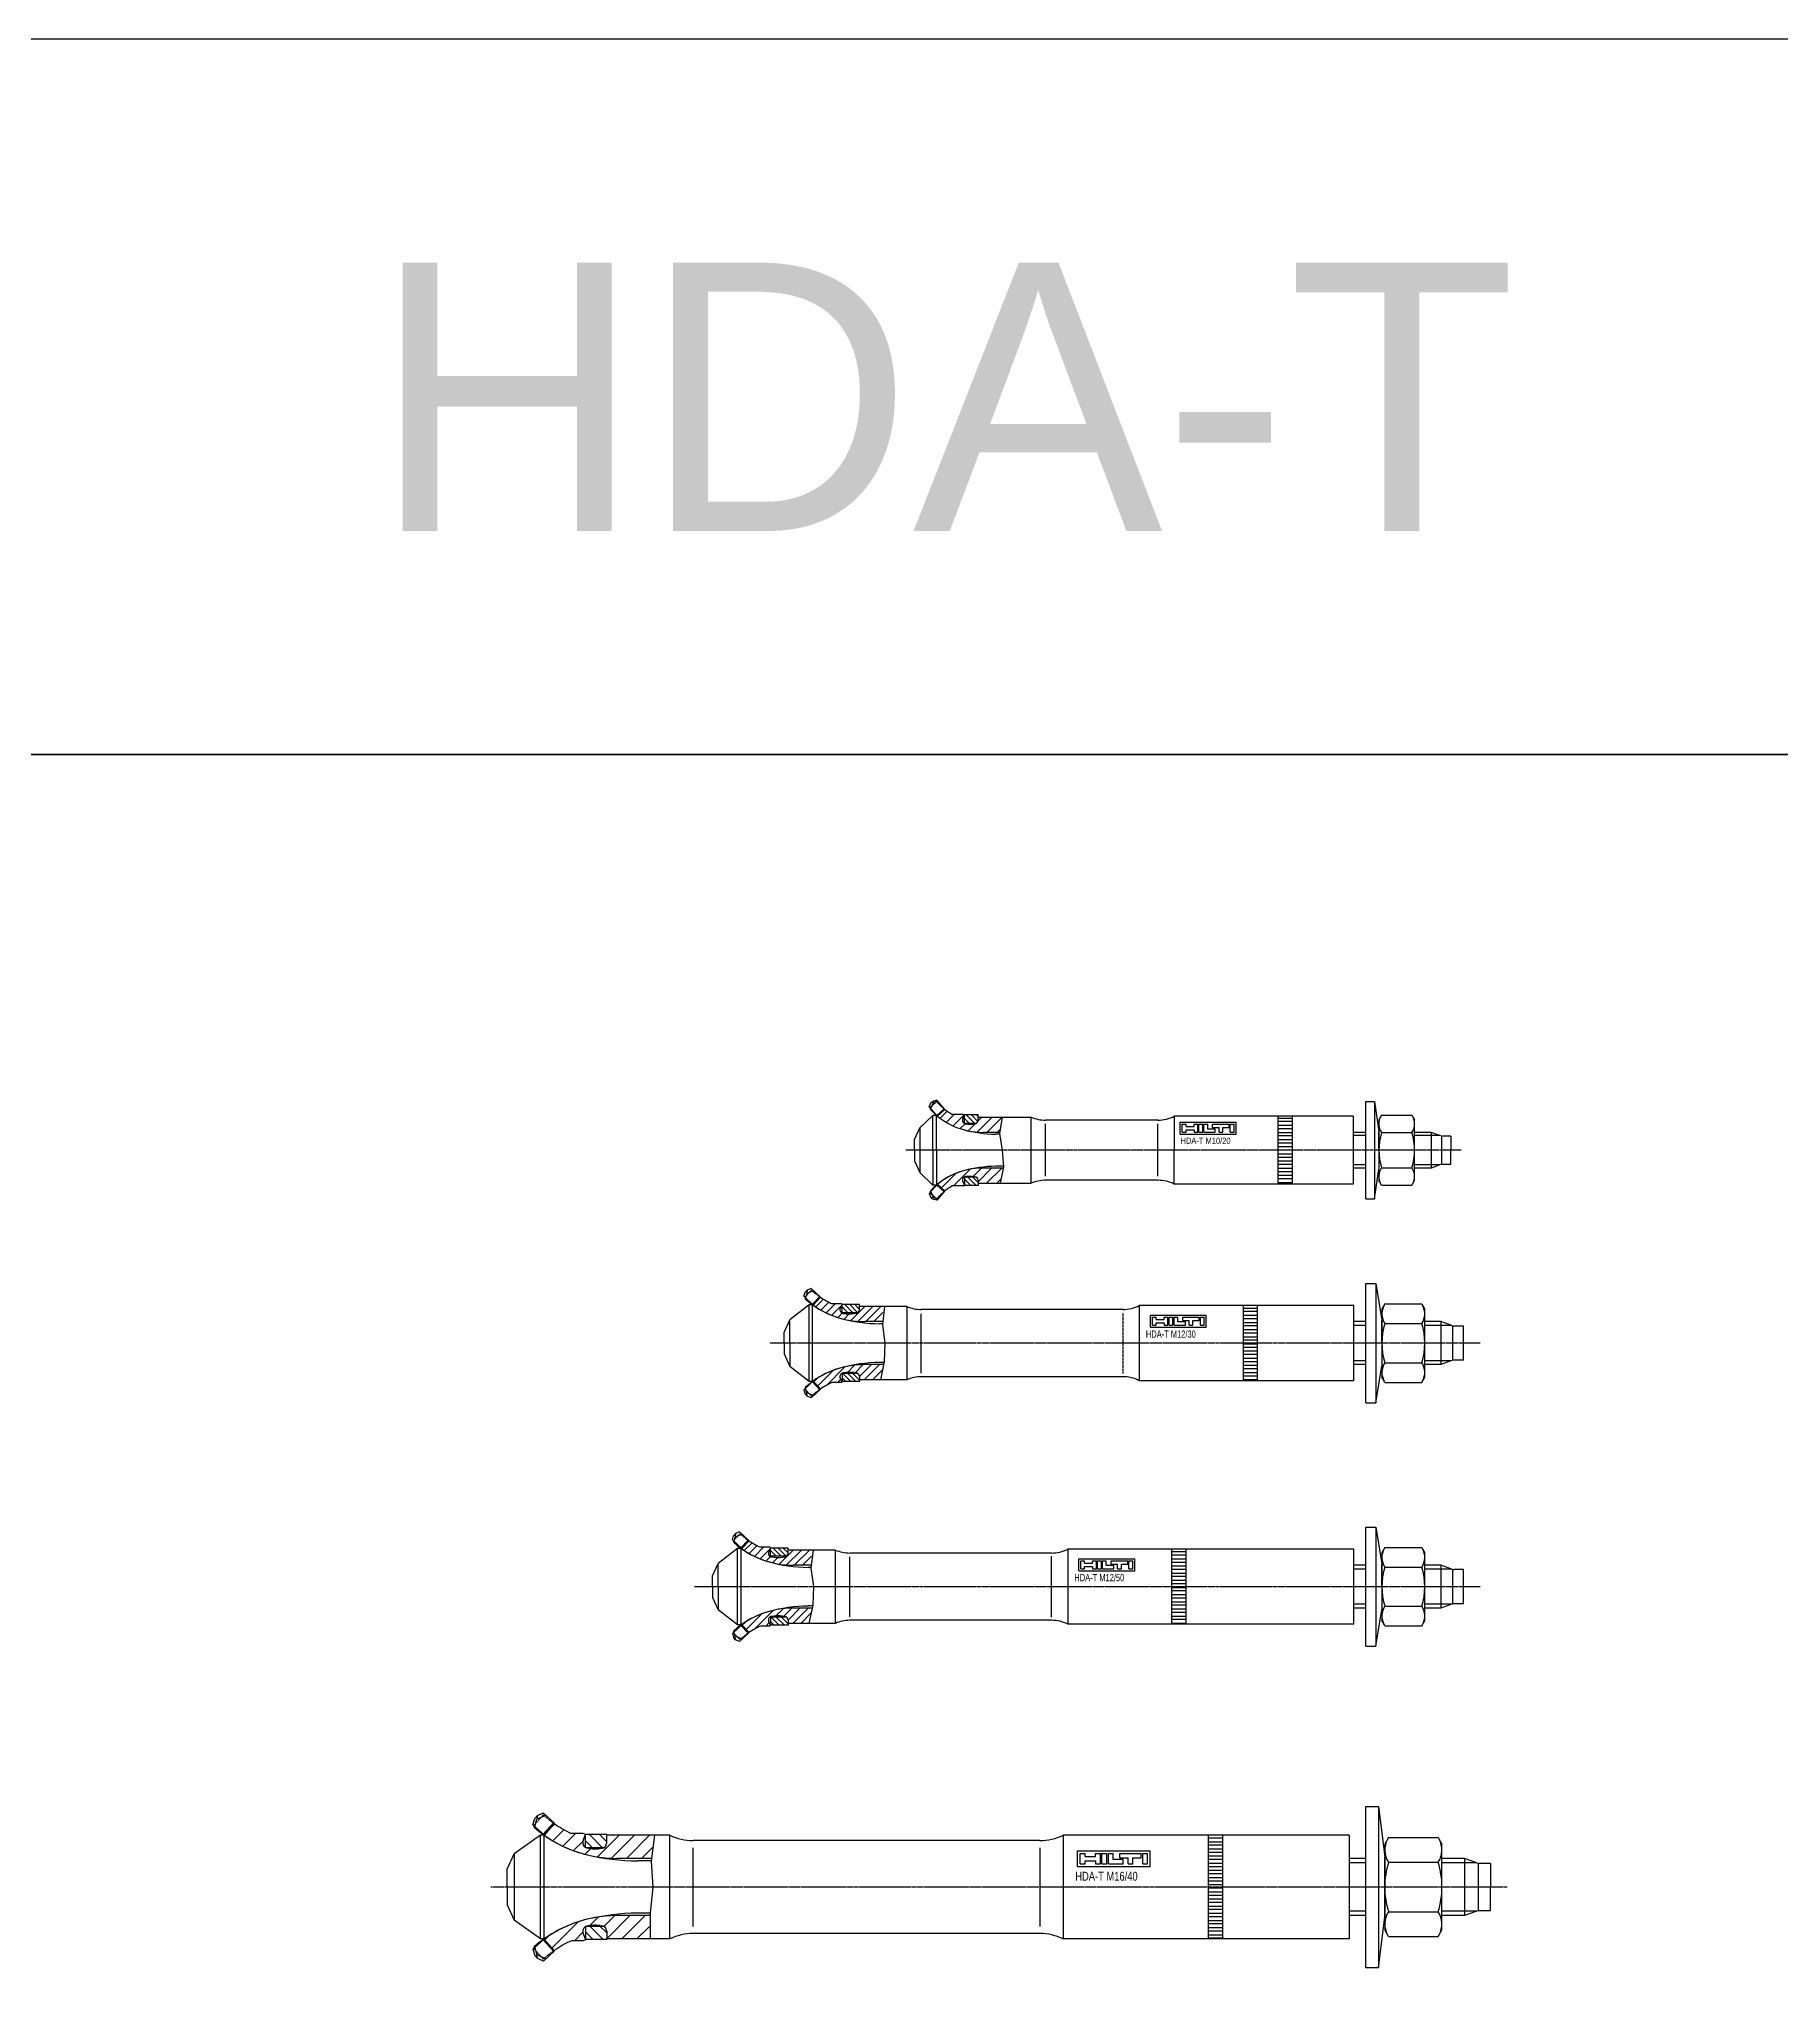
# Model space of a CAD drawing. Header units: millimetres. Extents: x 296 to 4896, y 152 to 3333.
# Drawn here: x 943 to 1430, y 2788 to 3333 of the extents above; entities that cross this region are included whole.
import ezdxf

# ---------------------------------------------------------------- set-up
doc = ezdxf.new("R2010")
doc.units = ezdxf.units.MM
doc.linetypes.add('CENTERLI', pattern=[1, 0.75, -0.0625, 0.125, -0.0625])
doc.linetypes.add('DASHED', pattern=[0.25, 0.15625, -0.09375])
for name, color, linetype in [('1', 1, 'DASHED'), ('10', 1, 'Continuous'), ('11', 3, 'Continuous'), ('111', 3, 'Continuous'), ('2', 3, 'Continuous'), ('22', 3, 'Continuous'), ('3', 4, 'Continuous'), ('33', 3, 'Continuous'), ('4', 2, 'Continuous')]:
    doc.layers.add(name, color=color, linetype=linetype)
doc.styles.get("Standard").update_dxf_attribs({"font": 'arial.ttf'})

# ---------------------------------------------------------------- blocks, each defined once
blk = doc.blocks.new('HDA-T M10-20')
at = {"layer": '1'}
for p, q in [((-145.51, 12.08), (-143.83, 13.56)), ((-145.51, -12.08), (-143.83, -13.56))]:
    blk.add_line(p, q, dxfattribs=at)
at = {"layer": '1', "linetype": 'Continuous'}
for p, q in [((-113.32, -7.29), (-113.32, 7.42)), ((-81.91, -7.29), (-81.91, 7.42))]:
    blk.add_line(p, q, dxfattribs=at)
at = {"layer": '1', "linetype": 'CENTERLI'}
blk.add_line((2.9, 0), (-152.4, 0), dxfattribs=at)
at = {"layer": '1', "linetype": 'Continuous'}
blk.add_lwpolyline([(-125.5, 9.25), (-126.19, 4.63), (-125.5, -0.03), (-125.08, -4.68), (-126.06, -9.25)], dxfattribs=at)
at = {"layer": '1'}
for centre, radius, start, end in [((-145.17, 11.7), 0.5, 131.5254, 161.177), ((-130.91, 25), 17.25, 221.5254, 232.2203), ((-145.17, -11.7), 0.5, 198.823, 228.4746), ((-145.17, -11.7), 0.5, 198.823, 228.4746), ((-130.91, -25), 17.25, 127.7797, 138.4746)]:
    blk.add_arc(centre, radius, start, end, dxfattribs=at)
at = {"layer": '10'}
for p, q in [((-75.68, 7.81), (-60.07, 7.81)), ((-75.68, 4.45), (-75.68, 7.81)), ((-75.12, 7.25), (-74.07, 7.25)), ((-75.12, 5.01), (-75.12, 7.25)), ((-74.07, 6.59), (-74.07, 7.25)), ((-74.07, 6.59), (-71.83, 6.59)), ((-74.07, 5.67), (-71.83, 5.67)), ((-74.07, 5.01), (-74.07, 5.67)), ((-71.83, 6.59), (-71.83, 7.25)), ((-71.83, 7.25), (-70.77, 7.25)), ((-71.83, 5.67), (-71.83, 5.01)), ((-70.77, 5.01), (-70.77, 7.25)), ((-70.44, 5.01), (-70.44, 7.25)), ((-70.44, 7.25), (-69.39, 7.25)), ((-69.39, 5.01), (-69.39, 7.25)), ((-69.06, 5.01), (-69.06, 7.25)), ((-69.06, 7.25), (-68.01, 7.25)), ((-68.01, 5.93), (-68.01, 7.25)), ((-65.9, 5.93), (-68.01, 5.93)), ((-66.62, 6.33), (-66.62, 7.25)), ((-66.62, 7.25), (-62.01, 7.25)), ((-66.62, 6.33), (-64.84, 6.33)), ((-65.9, 5.01), (-65.9, 5.93)), ((-64.84, 5.01), (-64.84, 6.33)), ((-63.79, 6.33), (-62.01, 6.33)), ((-63.79, 5.01), (-63.79, 6.33)), ((-62.01, 6.33), (-62.01, 7.25)), ((-61.68, 5.01), (-61.68, 7.25)), ((-61.68, 7.25), (-60.63, 7.25)), ((-60.63, 5.01), (-60.63, 7.25)), ((-60.07, 4.45), (-60.07, 7.81)), ((-75.68, 4.45), (-60.07, 4.45)), ((-75.12, 5.01), (-74.07, 5.01)), ((-71.83, 5.01), (-70.77, 5.01)), ((-70.44, 5.01), (-69.39, 5.01)), ((-69.06, 5.01), (-65.9, 5.01)), ((-64.84, 5.01), (-63.79, 5.01)), ((-61.68, 5.01), (-60.63, 5.01))]:
    blk.add_line(p, q, dxfattribs=at)
at = {"layer": '11'}
for p, q in [((-150, 3), (-148.48, 6.25)), ((-148.48, 6.25), (-144.85, 9.75)), ((-148.48, 6.25), (-148.48, -6.25)), ((-143.85, 9.75), (-144.85, 9.75)), ((-144.85, 0), (-144.85, 9.75)), ((-143.85, 0), (-143.85, 9.75)), ((-150, 0), (-150, 3)), ((-150, 0), (-150, -3)), ((-144.85, 0), (-144.85, -9.75)), ((-143.85, 0), (-143.85, -9.75)), ((-126.19, 4.5), (-127.29, 4.5)), ((-23.8, 5), (-27.35, 5)), ((-5.48, 5), (-10.15, 5)), ((-2.77, 4.01), (-5.48, 5)), ((-5.48, 5), (-5.48, -5)), ((-2.6, 3.97), (-2.6, -3.97)), ((0, 3.95), (-2.42, 3.95)), ((0, 3.95), (0, 0)), ((0, -3.95), (0, 0)), ((-150, -3), (-148.48, -6.25)), ((-125.07, -4.5), (-127.29, -4.5)), ((-23.8, -5), (-27.35, -5)), ((-5.48, -5), (-10.15, -5)), ((-2.77, -4.01), (-5.48, -5)), ((0, -3.95), (-2.42, -3.95)), ((-148.48, -6.25), (-144.85, -9.75)), ((-143.85, -9.75), (-144.85, -9.75))]:
    blk.add_line(p, q, dxfattribs=at)
at = {"layer": '11', "color": 1}
for p, q in [((-23.8, 4.08), (-27.35, 4.08)), ((-2.96, 4.08), (-10.15, 4.08)), ((-23.8, -4.08), (-27.35, -4.08)), ((-2.96, -4.08), (-10.15, -4.08))]:
    blk.add_line(p, q, dxfattribs=at)
at = {"layer": '11'}
for centre, radius, start, end in [((-127.06, 39.5), 35, 254.6364, 269.6228), ((-2.42, 4.95), 1, 250, 270), ((-127.06, -39.5), 35, 90.3772, 105.3636), ((-2.42, -4.95), 1, 90, 110), ((-130.91, -25), 20, 105.7408, 130.315)]:
    blk.add_arc(centre, radius, start, end, dxfattribs=at)
at = {"layer": '2'}
for p, q in [((-145.88, 12.13), (-145.4, 13.24)), ((-143.57, 9.52), (-145.88, 12.13)), ((-145.44, 11.63), (-144.71, 13.32)), ((-145.4, 13.24), (-144.94, 13.64)), ((-144.71, 13.32), (-145.4, 13.24)), ((-143.79, 13.99), (-144.94, 13.64)), ((-143.51, 13.67), (-144.71, 13.32)), ((-141.47, 11.37), (-143.79, 13.99)), ((-143.77, 9.74), (-141.67, 11.6)), ((-143.57, 9.52), (-141.48, 11.37)), ((-136.31, 10), (-139.43, 10)), ((-136.5, 8.77), (-136.01, 9.86)), ((-136.31, 10), (-136.01, 9.86)), ((-135.98, 7.44), (-135.98, 9.85)), ((-132.23, 9.85), (-135.98, 9.85)), ((-132.78, 7.5), (-135.98, 7.5)), ((-133.13, 7.4), (-133.09, 7.4)), ((-132.23, 8.39), (-132.23, 9.85)), ((-132.23, 9.25), (-117.35, 9.25)), ((-117.35, -9.25), (-117.35, 9.25)), ((-81.91, 8.4), (-113.32, 8.4)), ((-27.35, 9.5), (-77.35, 9.5)), ((-77.35, 9.5), (-77.35, 0)), ((-27.35, 9.5), (-27.35, 0)), ((-19.39, 9.81), (-20.15, 8.5)), ((-20.15, 8.5), (-20.15, -8.5)), ((-19.39, 9.81), (-10.91, 9.81)), ((-10.91, 9.81), (-10.15, 8.5)), ((-10.15, -8.5), (-10.15, 8.5)), ((-126.2, 5), (-130.91, 5)), ((-77.35, -9.5), (-77.35, 0)), ((-27.35, 0), (-27.35, -9.5)), ((-19.39, 4.91), (-10.91, 4.91)), ((-125.11, -5), (-130.91, -5)), ((-19.39, -4.91), (-10.91, -4.91)), ((-143.57, -9.52), (-145.88, -12.13)), ((-143.77, -9.74), (-141.67, -11.6)), ((-143.57, -9.52), (-141.47, -11.37)), ((-136.31, -10), (-139.43, -10)), ((-136.5, -8.77), (-136.01, -9.86)), ((-136.31, -10), (-136.01, -9.86)), ((-135.98, -7.44), (-135.98, -9.85)), ((-132.78, -7.5), (-135.98, -7.5)), ((-132.23, -9.85), (-135.98, -9.85)), ((-133.13, -7.4), (-133.09, -7.4)), ((-132.23, -8.39), (-132.23, -9.85)), ((-132.23, -8.39), (-132.23, -9.25)), ((-132.23, -9.25), (-117.35, -9.25)), ((-81.91, -8.4), (-113.32, -8.4)), ((-27.35, -9.5), (-77.35, -9.5)), ((-19.39, -9.81), (-20.15, -8.5)), ((-19.39, -9.81), (-10.91, -9.81)), ((-10.91, -9.81), (-10.15, -8.5)), ((-145.88, -12.13), (-145.4, -13.24)), ((-145.44, -11.63), (-144.71, -13.32)), ((-144.71, -13.32), (-145.4, -13.24)), ((-145.4, -13.24), (-144.94, -13.64)), ((-143.79, -13.99), (-144.94, -13.64)), ((-143.51, -13.67), (-144.71, -13.32)), ((-141.47, -11.37), (-143.79, -13.99))]:
    blk.add_line(p, q, dxfattribs=at)
for centre, radius, start, end in [((-145.17, 11.7), 0.5, 161.177, 222.9947), ((-130.91, 25), 20, 222.9947, 270), ((-130.91, 25), 17.25, 232.2203, 240.4082), ((-138.53, 7.05), 0.5, 245.1229, 246.9947), ((-135.58, 8.36), 1, 156, 263.236), ((-134.52, 17.3), 10, 263.236, 278), ((-133.23, 8.39), 1, 278, 360), ((-113.32, 18.4), 10, 246.2057, 270), ((-81.91, 18.4), 10, 270, 297.1268), ((-15.85, 7.35), 4.3, 150, 214.5651), ((-14.45, 7.35), 4.3, 325.4349, 30), ((-3.91, 0), 16.24, 162.412, 197.588), ((-26.39, 0), 16.24, 342.412, 17.588), ((-130.91, -25), 20, 90, 137.0053), ((-15.85, -7.35), 4.3, 145.4349, 210), ((-14.45, -7.35), 4.3, 330, 34.5651), ((-130.91, -25), 17.25, 119.5918, 127.7797), ((-135.58, -8.36), 1, 106, 204), ((-134.52, -17.3), 10, 82, 96.764), ((-133.23, -8.39), 1, 0, 82), ((-113.32, -18.4), 10, 90, 113.7943), ((-81.91, -18.4), 10, 62.8732, 90), ((-145.17, -11.7), 0.5, 137.0053, 198.823)]:
    blk.add_arc(centre, radius, start, end, dxfattribs=at)
at = {"layer": '3', "color": 3}
for p, q in [((-23.8, -13.63), (-23.8, 13.62)), ((-23.8, 13.62), (-21.38, 13.62)), ((-21.38, 13.62), (-21.38, -13.63)), ((-21.38, 13.62), (-20.15, 5.27)), ((-20.15, 0), (-20.15, 5.27)), ((-21.38, -13.63), (-20.15, -5.28)), ((-20.15, 0), (-20.15, -5.28)), ((-23.8, -13.63), (-21.38, -13.63)), ((-23.8, -13.63), (-21.38, -13.63))]:
    blk.add_line(p, q, dxfattribs=at)
at = {"layer": '3'}
for p, q in [((-48.35, 9.5), (-48.35, -9.5)), ((-48.35, 9), (-44.35, 9)), ((-44.35, 8), (-48.35, 8)), ((-48.35, 7), (-44.35, 7)), ((-44.35, 6), (-48.35, 6)), ((-44.35, 9.5), (-44.35, -9.5)), ((-48.35, 5), (-44.35, 5)), ((-44.35, 4), (-48.35, 4)), ((-48.35, 3), (-44.35, 3)), ((-44.35, 2), (-48.35, 2)), ((-48.35, 1), (-44.35, 1)), ((-44.35, 0), (-48.35, 0)), ((-48.35, -1), (-44.35, -1)), ((-44.35, -2), (-48.35, -2)), ((-48.35, -3), (-44.35, -3)), ((-44.35, -4), (-48.35, -4)), ((-48.35, -5), (-44.35, -5)), ((-44.35, -6), (-48.35, -6)), ((-48.35, -7), (-44.35, -7)), ((-44.35, -8), (-48.35, -8)), ((-48.35, -9), (-44.35, -9))]:
    blk.add_line(p, q, dxfattribs=at)
at = {"layer": '4'}
for p, q in [((-142.78, 8.93), (-140.82, 10.89)), ((-138.89, 10), (-141.08, 7.81)), ((-139.22, 6.83), (-136.14, 9.92)), ((-135.82, 7.41), (-137.2, 6.03)), ((-134.58, 7.5), (-135.98, 8.9)), ((-135.51, 9.85), (-133.16, 7.5)), ((-134.98, 5.43), (-132.95, 7.45)), ((-132.3, 8.05), (-134.1, 9.85)), ((-132.69, 9.85), (-132.23, 9.4)), ((-128.32, 9.25), (-132.5, 5.08)), ((-132.28, 8.12), (-131.15, 9.25)), ((-129.74, 5), (-125.5, 9.25)), ((-126.18, 5.74), (-126.92, 5)), ((-134.41, -5.32), (-139.09, -10)), ((-133.62, -7.36), (-131.28, -5.02)), ((-128.43, -5), (-132.23, -8.8)), ((-129.85, -9.25), (-125.6, -5)), ((-142.44, -10.52), (-138.37, -6.45)), ((-136.22, -9.96), (-136.04, -9.78)), ((-135.98, -8.07), (-134.2, -9.85)), ((-135.61, -9.85), (-135.98, -9.48)), ((-132.78, -9.85), (-135.13, -7.5)), ((-133.72, -7.5), (-132.23, -8.99)), ((-125.68, -7.91), (-127.02, -9.25))]:
    blk.add_line(p, q, dxfattribs=at)
at = {"layer": '3', "width": 0.75}
blk.add_text('HDA-T M10/20', height=1.75, dxfattribs=at).set_placement((-75.61, 1.78))
blk = doc.blocks.new('HDA-T M12-30')
at = {"layer": '1'}
for p, q in [((-151.61, -8.39), (-151.61, 8.32)), ((-95.2, -8.49), (-95.2, 8.49))]:
    blk.add_line(p, q, dxfattribs=at)
at = {"layer": '111'}
for p, q in [((-184.45, 13.09), (-184.08, 14.24)), ((-181.83, 10.64), (-184.45, 13.09)), ((-183.53, 14.84), (-184.08, 14.24)), ((-183.63, 13.86), (-184.01, 12.68)), ((-183.53, 14.84), (-183.63, 13.86)), ((-181.71, 14.64), (-183.63, 13.86)), ((-182.41, 15.29), (-183.53, 14.84)), ((-179.78, 12.84), (-182.41, 15.29)), ((-180, 13.04), (-182.05, 10.85)), ((-181.86, 10.6), (-179.79, 12.81)), ((-179.78, 12.84), (-181.83, 10.64)), ((-174.04, 11), (-176.58, 11)), ((-173.77, 10.89), (-174.04, 11)), ((-173.77, 10.89), (-174.28, 9.69)), ((-170.37, 8.25), (-169.74, 8.34)), ((-155.65, 10.25), (-168.88, 10.25)), ((-168.88, 9.33), (-168.88, 10.25)), ((-162.53, 6), (-167.41, 6)), ((-181.54, -10.37), (-184.45, -13.09)), ((-180, -13.04), (-182.05, -10.85)), ((-181.86, -10.6), (-179.79, -12.81)), ((-179.78, -12.84), (-181.83, -10.64)), ((-173.77, -10.89), (-174.28, -9.69)), ((-173.77, -10.89), (-174.04, -11)), ((-170.37, -8.25), (-169.74, -8.34)), ((-168.88, -9.33), (-168.88, -10.25)), ((-155.65, -10.25), (-168.88, -10.25)), ((-162.05, -6), (-167.41, -6)), ((-184.45, -13.09), (-184.08, -14.24)), ((-183.53, -14.84), (-184.08, -14.24)), ((-183.63, -13.86), (-184.01, -12.68)), ((-181.71, -14.64), (-183.63, -13.86)), ((-183.53, -14.84), (-183.63, -13.86)), ((-182.41, -15.29), (-183.53, -14.84)), ((-179.78, -12.84), (-182.41, -15.29)), ((-174.04, -11), (-176.58, -11))]:
    blk.add_line(p, q, dxfattribs=at)
at = {"layer": '111', "color": 1, "linetype": 'DASHED'}
for p, q in [((-184.01, 12.99), (-182.31, 14.81)), ((-184.01, -12.99), (-182.31, -14.81))]:
    blk.add_line(p, q, dxfattribs=at)
at = {"layer": '111', "color": 1, "linetype": 'CENTERLI'}
blk.add_line((4.7, 0), (-193.83, 0), dxfattribs=at)
at = {"layer": '111', "color": 1}
blk.add_lwpolyline([(-161.87, 10.25), (-162.5, 5.14), (-161.77, 0.01), (-161.95, -5.18), (-163.05, -10.25)], dxfattribs=at)
at = {"layer": '111'}
for centre, radius, start, end in [((-183.64, 12.65), 0.5, 164.1027, 228.5153), ((-167.41, 31), 25, 228.5153, 270), ((-167.41, 31), 22, 235.7517, 245.38), ((-173.36, 9.3), 1, 157, 259.7398), ((-171.76, 18.16), 10, 259.7398, 278), ((-169.88, 9.33), 1, 278, 0), ((-167.41, -31), 25, 90, 131.4847), ((-173.36, -9.3), 1, 100.2602, 203), ((-171.76, -18.16), 10, 82, 100.2602), ((-169.88, -9.33), 1, 0, 82), ((-183.64, -12.65), 0.5, 131.4847, 195.8973), ((-167.41, -31), 22, 114.62, 124.2483)]:
    blk.add_arc(centre, radius, start, end, dxfattribs=at)
at = {"layer": '111', "color": 1, "linetype": 'DASHED'}
for centre, radius, start, end in [((-183.64, 12.65), 0.5, 137, 164.1027), ((-167.41, 31), 22, 227.3851, 235.7517), ((-183.64, -12.65), 0.5, 195.8973, 223), ((-167.41, -31), 22, 124.2483, 132.6149)]:
    blk.add_arc(centre, radius, start, end, dxfattribs=at)
at = {"layer": '2'}
for p, q in [((-27.31, 16.66), (-24.47, 16.66)), ((-27.31, -16.66), (-27.31, 16.66)), ((-24.47, 16.66), (-24.47, -16.66)), ((-24.47, 16.66), (-22.81, 6.43)), ((-21.96, 10.97), (-22.81, 9.5)), ((-21.96, 10.97), (-11.65, 10.97)), ((-11.65, 10.97), (-10.81, 9.5)), ((-155.65, 10.25), (-155.65, -10.25)), ((-107.89, 9.4), (-151.61, 9.4)), ((-95.2, 9.4), (-107.89, 9.4)), ((-30.64, 10.5), (-90.64, 10.5)), ((-90.64, 10.5), (-90.64, -10.5)), ((-30.64, -10.5), (-30.64, 10.5)), ((-22.81, 9.5), (-22.81, -9.5)), ((-21.96, 5.48), (-11.65, 5.48)), ((-10.81, -9.5), (-10.81, 9.5)), ((-95.2, -9.4), (-151.61, -9.4)), ((-30.64, -10.5), (-90.64, -10.5)), ((-24.47, -16.66), (-22.81, -6.43)), ((-21.96, -10.97), (-22.81, -9.5)), ((-21.96, -5.48), (-11.65, -5.48)), ((-11.65, -10.97), (-10.81, -9.5)), ((-21.96, -10.97), (-11.65, -10.97)), ((-27.31, -16.66), (-24.47, -16.66))]:
    blk.add_line(p, q, dxfattribs=at)
for centre, radius, start, end in [((-151.61, 19.4), 10, 246.2057, 270), ((-95.2, 19.4), 10, 270, 297.1268), ((-18, 8.21), 4.81, 150, 214.5651), ((-4.65, 0), 18.15, 162.412, 197.588), ((-15.61, 8.21), 4.81, 325.4349, 30), ((-28.96, 0), 18.15, 342.412, 17.588), ((-151.61, -19.4), 10, 90, 113.7943), ((-95.2, -19.4), 10, 62.8732, 90), ((-18, -8.21), 4.81, 145.4349, 210), ((-15.61, -8.21), 4.81, 330, 34.5651)]:
    blk.add_arc(centre, radius, start, end, dxfattribs=at)
at = {"layer": '22'}
for p, q in [((-190, 3), (-188.37, 6.5)), ((-183, 10.7), (-188.37, 6.5)), ((-188.37, 0), (-188.37, 6.5)), ((-182, 10.7), (-183, 10.7)), ((-183, -10.7), (-183, 10.7)), ((-182, -10.7), (-182, 10.7)), ((-27.31, 6), (-30.64, 6)), ((-6.35, 6), (-10.81, 6)), ((-3.27, 4.88), (-6.35, 6)), ((-6.35, 6), (-6.35, -6)), ((-190, 0), (-190, 3)), ((-190, 0), (-190, -3)), ((-162.51, 5.4), (-163.21, 5.4)), ((-3, -4.81), (-3, 4.81)), ((0, 4.78), (-2.72, 4.78)), ((0, 0), (0, 4.78)), ((0, -4.78), (0, 0)), ((-190, -3), (-188.37, -6.5)), ((-188.37, 0), (-188.37, -6.5)), ((-161.97, -5.4), (-163.21, -5.4)), ((-3.27, -4.88), (-6.35, -6)), ((0, -4.78), (-2.72, -4.78)), ((-183, -10.7), (-188.37, -6.5)), ((-182, -10.7), (-183, -10.7)), ((-27.31, -6), (-30.64, -6)), ((-6.35, -6), (-10.81, -6))]:
    blk.add_line(p, q, dxfattribs=at)
at = {"layer": '22', "color": 1}
for p, q in [((-27.31, 4.92), (-30.64, 4.92)), ((-3.4, 4.92), (-10.81, 4.92)), ((-27.31, -4.93), (-30.64, -4.93)), ((-3.4, -4.93), (-10.81, -4.93))]:
    blk.add_line(p, q, dxfattribs=at)
at = {"layer": '22'}
for centre, radius, start, end in [((-167.41, 31), 25, 234.2918, 253.7398), ((-162.78, 48.4), 43, 254.3104, 269.4293), ((-2.72, 6.38), 1.6, 250, 270), ((-162.78, -48.4), 43, 90.5707, 105.6896), ((-2.72, -6.38), 1.6, 90, 110), ((-167.41, -31), 25, 106.2602, 125.7082)]:
    blk.add_arc(centre, radius, start, end, dxfattribs=at)
at = {"layer": '3', "color": 1}
for p, q in [((-87.54, 4.44), (-87.54, 7.8)), ((-87.54, 7.8), (-71.93, 7.8)), ((-86.98, 5), (-86.98, 7.24)), ((-86.98, 7.24), (-85.93, 7.24)), ((-85.93, 6.58), (-85.93, 7.24)), ((-85.93, 6.58), (-83.69, 6.58)), ((-85.93, 5), (-85.93, 5.66)), ((-85.93, 5.66), (-83.69, 5.66)), ((-83.69, 7.24), (-82.63, 7.24)), ((-83.69, 6.58), (-83.69, 7.24)), ((-83.69, 5.66), (-83.69, 5)), ((-82.63, 5), (-82.63, 7.24)), ((-82.3, 7.24), (-81.25, 7.24)), ((-82.3, 5), (-82.3, 7.24)), ((-81.25, 5), (-81.25, 7.24)), ((-80.92, 7.24), (-79.87, 7.24)), ((-80.92, 5), (-80.92, 7.24)), ((-79.87, 5.92), (-79.87, 7.24)), ((-77.76, 5.92), (-79.87, 5.92)), ((-78.48, 7.24), (-73.87, 7.24)), ((-78.48, 6.31), (-78.48, 7.24)), ((-78.48, 6.31), (-76.7, 6.31)), ((-77.76, 5), (-77.76, 5.92)), ((-76.7, 5), (-76.7, 6.31)), ((-75.65, 5), (-75.65, 6.31)), ((-75.65, 6.31), (-73.87, 6.31)), ((-73.87, 6.31), (-73.87, 7.24)), ((-73.54, 7.24), (-72.49, 7.24)), ((-73.54, 5), (-73.54, 7.24)), ((-72.49, 5), (-72.49, 7.24)), ((-71.93, 4.44), (-71.93, 7.8)), ((-87.54, 4.44), (-71.93, 4.44)), ((-86.98, 5), (-85.93, 5)), ((-83.69, 5), (-82.63, 5)), ((-82.3, 5), (-81.25, 5)), ((-80.92, 5), (-77.76, 5)), ((-76.7, 5), (-75.65, 5)), ((-73.54, 5), (-72.49, 5))]:
    blk.add_line(p, q, dxfattribs=at)
at = {"layer": '3', "color": 4}
for p, q in [((-61.64, 10.5), (-61.64, -10.5)), ((-61.64, 9.8), (-57.64, 9.8)), ((-57.64, 8.8), (-61.64, 8.8)), ((-61.64, 7.8), (-57.64, 7.8)), ((-57.64, 6.8), (-61.64, 6.8)), ((-61.64, 5.8), (-57.64, 5.8)), ((-57.64, 10.5), (-57.64, -10.5)), ((-57.64, 4.8), (-61.64, 4.8)), ((-61.64, 3.8), (-57.64, 3.8)), ((-57.64, 2.8), (-61.64, 2.8)), ((-61.64, 1.8), (-57.64, 1.8)), ((-57.64, 0.8), (-61.64, 0.8)), ((-61.64, -0.2), (-57.64, -0.2)), ((-57.64, -1.2), (-61.64, -1.2)), ((-61.64, -2.2), (-57.64, -2.2)), ((-57.64, -3.2), (-61.64, -3.2)), ((-61.64, -4.2), (-57.64, -4.2)), ((-57.64, -5.2), (-61.64, -5.2)), ((-61.64, -6.2), (-57.64, -6.2)), ((-57.64, -7.2), (-61.64, -7.2)), ((-61.64, -8.2), (-57.64, -8.2)), ((-57.64, -9.2), (-61.64, -9.2)), ((-61.64, -10.2), (-57.64, -10.2))]:
    blk.add_line(p, q, dxfattribs=at)
at = {"layer": '3'}
for q in [(-22.81, 6.43), (-22.81, -6.43)]:
    blk.add_line((-22.81, 0), q, dxfattribs=at)
at = {"layer": '4'}
for p, q in [((-178.95, 12.29), (-181.12, 10.12)), ((-179.72, 9.25), (-177.5, 11.47)), ((-175.71, 11), (-178.24, 8.47)), ((-176.65, 7.79), (-173.93, 10.51)), ((-173.77, 8.41), (-174.98, 7.2)), ((-168.88, 10.75), (-173.77, 10.75)), ((-173.77, 8.5), (-173.77, 10.75)), ((-173.77, 10.1), (-172.18, 8.5)), ((-173.59, 8.5), (-173.77, 8.68)), ((-169.32, 8.5), (-173.77, 8.5)), ((-173.22, 6.71), (-171.75, 8.17)), ((-170.77, 8.5), (-173.02, 10.75)), ((-171.6, 10.75), (-169.35, 8.5)), ((-167.41, 10.25), (-171.33, 6.33)), ((-168.88, 9.44), (-170.19, 10.75)), ((-169.31, 6.08), (-165.15, 10.25)), ((-168.88, 9.33), (-168.88, 10.75)), ((-162.88, 10.25), (-167.13, 6)), ((-164.87, 6), (-162.35, 8.52)), ((-162.53, 6.08), (-162.61, 6)), ((-181.67, -10.8), (-180.76, -9.89)), ((-176.22, -7.61), (-180.58, -11.97)), ((-178.15, -11.8), (-173, -6.66)), ((-174.13, -10.05), (-175.08, -11)), ((-169.32, -8.5), (-173.77, -8.5)), ((-173.77, -8.5), (-173.77, -10.75)), ((-172.73, -10.75), (-173.77, -9.7)), ((-168.88, -10.75), (-173.77, -10.75)), ((-173.56, -8.5), (-171.31, -10.75)), ((-170.27, -6.18), (-172.25, -8.17)), ((-169.9, -10.75), (-172.15, -8.5)), ((-170.74, -8.5), (-168.88, -10.36)), ((-170.12, -8.3), (-167.84, -6.02)), ((-169.17, -8.65), (-169.27, -8.55)), ((-165.56, -6), (-168.88, -9.33)), ((-168.88, -9.33), (-168.88, -10.75)), ((-167.54, -10.25), (-163.29, -6)), ((-162.28, -7.25), (-165.28, -10.25))]:
    blk.add_line(p, q, dxfattribs=at)
at = {"layer": '3', "color": 4, "width": 0.75}
blk.add_text('HDA-T M12/30', height=2, dxfattribs=at).set_placement((-88.81, 1.53))
blk = doc.blocks.new('HDA-T M12-50')
at = {"layer": '1'}
for p, q in [((-171.61, -8.39), (-171.61, 8.32)), ((-115.2, -8.49), (-115.2, 8.49))]:
    blk.add_line(p, q, dxfattribs=at)
at = {"layer": '111'}
for p, q in [((-204.45, 13.09), (-204.08, 14.24)), ((-201.83, 10.64), (-204.45, 13.09)), ((-203.53, 14.84), (-204.08, 14.24)), ((-203.63, 13.86), (-204.01, 12.68)), ((-203.53, 14.84), (-203.63, 13.86)), ((-201.71, 14.64), (-203.63, 13.86)), ((-202.41, 15.29), (-203.53, 14.84)), ((-199.78, 12.84), (-202.41, 15.29)), ((-200, 13.04), (-202.05, 10.85)), ((-201.86, 10.6), (-199.79, 12.81)), ((-199.78, 12.84), (-201.83, 10.64)), ((-194.04, 11), (-196.58, 11)), ((-193.77, 10.89), (-194.04, 11)), ((-193.77, 10.89), (-194.28, 9.69)), ((-190.37, 8.25), (-189.74, 8.34)), ((-188.88, 9.33), (-188.88, 10.25)), ((-175.65, 10.25), (-188.88, 10.25)), ((-182.53, 6), (-187.41, 6)), ((-201.54, -10.37), (-204.45, -13.09)), ((-200, -13.04), (-202.05, -10.85)), ((-201.86, -10.6), (-199.79, -12.81)), ((-199.78, -12.84), (-201.83, -10.64)), ((-193.77, -10.89), (-194.28, -9.69)), ((-193.77, -10.89), (-194.04, -11)), ((-190.37, -8.25), (-189.74, -8.34)), ((-188.88, -9.33), (-188.88, -10.25)), ((-175.65, -10.25), (-188.88, -10.25)), ((-182.05, -6), (-187.41, -6)), ((-204.45, -13.09), (-204.08, -14.24)), ((-203.53, -14.84), (-204.08, -14.24)), ((-203.63, -13.86), (-204.01, -12.68)), ((-203.53, -14.84), (-203.63, -13.86)), ((-201.71, -14.64), (-203.63, -13.86)), ((-202.41, -15.29), (-203.53, -14.84)), ((-199.78, -12.84), (-202.41, -15.29)), ((-194.04, -11), (-196.58, -11))]:
    blk.add_line(p, q, dxfattribs=at)
at = {"layer": '111', "color": 1, "linetype": 'DASHED'}
for p, q in [((-204.01, 12.99), (-202.31, 14.81)), ((-204.01, -12.99), (-202.31, -14.81))]:
    blk.add_line(p, q, dxfattribs=at)
at = {"layer": '111', "color": 1, "linetype": 'CENTERLI'}
blk.add_line((4.7, 0), (-215.01, 0), dxfattribs=at)
at = {"layer": '111', "color": 1}
blk.add_lwpolyline([(-181.87, 10.25), (-182.5, 5.14), (-181.77, 0.01), (-181.95, -5.18), (-183.05, -10.25)], dxfattribs=at)
at = {"layer": '111'}
for centre, radius, start, end in [((-203.64, 12.65), 0.5, 164.1027, 228.5153), ((-187.41, 31), 25, 228.5153, 270), ((-187.41, 31), 22, 235.7517, 245.38), ((-193.36, 9.3), 1, 157, 259.7398), ((-191.76, 18.16), 10, 259.7398, 278), ((-189.88, 9.33), 1, 278, 0), ((-187.41, -31), 25, 90, 131.4847), ((-193.36, -9.3), 1, 100.2602, 203), ((-191.76, -18.16), 10, 82, 100.2602), ((-189.88, -9.33), 1, 0, 82), ((-203.64, -12.65), 0.5, 131.4847, 195.8973), ((-187.41, -31), 22, 114.62, 124.2483)]:
    blk.add_arc(centre, radius, start, end, dxfattribs=at)
at = {"layer": '111', "color": 1, "linetype": 'DASHED'}
for centre, radius, start, end in [((-203.64, 12.65), 0.5, 137, 164.1027), ((-187.41, 31), 22, 227.3851, 235.7517), ((-203.64, -12.65), 0.5, 195.8973, 223), ((-187.41, -31), 22, 124.2483, 132.6149)]:
    blk.add_arc(centre, radius, start, end, dxfattribs=at)
at = {"layer": '2'}
for p, q in [((-27.31, -16.66), (-27.31, 16.66)), ((-27.31, 16.66), (-24.47, 16.66)), ((-24.47, 16.66), (-22.81, 6.43)), ((-24.47, 16.66), (-24.47, -16.66)), ((-21.96, 10.97), (-22.81, 9.5)), ((-21.96, 10.97), (-11.65, 10.97)), ((-11.65, 10.97), (-10.81, 9.5)), ((-175.65, 10.25), (-175.65, -10.25)), ((-127.89, 9.4), (-171.61, 9.4)), ((-115.2, 9.4), (-127.89, 9.4)), ((-110.64, 10.5), (-110.64, -10.5)), ((-30.64, 10.5), (-110.64, 10.5)), ((-30.64, -10.5), (-30.64, 10.5)), ((-22.81, 9.5), (-22.81, -9.5)), ((-21.96, 5.48), (-11.65, 5.48)), ((-10.81, -9.5), (-10.81, 9.5)), ((-115.2, -9.4), (-171.61, -9.4)), ((-30.64, -10.5), (-110.64, -10.5)), ((-24.47, -16.66), (-22.81, -6.43)), ((-21.96, -10.97), (-22.81, -9.5)), ((-21.96, -5.48), (-11.65, -5.48)), ((-11.65, -10.97), (-10.81, -9.5)), ((-21.96, -10.97), (-11.65, -10.97)), ((-27.31, -16.66), (-24.47, -16.66))]:
    blk.add_line(p, q, dxfattribs=at)
for centre, radius, start, end in [((-171.61, 19.4), 10, 246.2057, 270), ((-115.2, 19.4), 10, 270, 297.1268), ((-18, 8.21), 4.81, 150, 214.5651), ((-4.65, 0), 18.15, 162.412, 197.588), ((-15.61, 8.21), 4.81, 325.4349, 30), ((-28.96, 0), 18.15, 342.412, 17.588), ((-171.61, -19.4), 10, 90, 113.7943), ((-115.2, -19.4), 10, 62.8732, 90), ((-18, -8.21), 4.81, 145.4349, 210), ((-15.61, -8.21), 4.81, 330, 34.5651)]:
    blk.add_arc(centre, radius, start, end, dxfattribs=at)
at = {"layer": '22'}
for p, q in [((-210, 3), (-208.37, 6.5)), ((-203, 10.7), (-208.37, 6.5)), ((-208.37, 0), (-208.37, 6.5)), ((-203, -10.7), (-203, 10.7)), ((-202, 10.7), (-203, 10.7)), ((-202, -10.7), (-202, 10.7)), ((-27.31, 6), (-30.64, 6)), ((-6.35, 6), (-10.81, 6)), ((-6.35, 6), (-6.35, -6)), ((-3.27, 4.88), (-6.35, 6)), ((-210, 0), (-210, 3)), ((-210, 0), (-210, -3)), ((-208.37, 0), (-208.37, -6.5)), ((-182.51, 5.4), (-183.21, 5.4)), ((-3, -4.81), (-3, 4.81)), ((0, 4.78), (-2.72, 4.78)), ((0, 0), (0, 4.78)), ((0, -4.78), (0, 0)), ((-210, -3), (-208.37, -6.5)), ((-181.97, -5.4), (-183.21, -5.4)), ((-3.27, -4.88), (-6.35, -6)), ((0, -4.78), (-2.72, -4.78)), ((-203, -10.7), (-208.37, -6.5)), ((-202, -10.7), (-203, -10.7)), ((-27.31, -6), (-30.64, -6)), ((-6.35, -6), (-10.81, -6))]:
    blk.add_line(p, q, dxfattribs=at)
at = {"layer": '22', "color": 1}
for p, q in [((-27.31, 4.92), (-30.64, 4.92)), ((-3.4, 4.92), (-10.81, 4.92)), ((-27.31, -4.93), (-30.64, -4.93)), ((-3.4, -4.93), (-10.81, -4.93))]:
    blk.add_line(p, q, dxfattribs=at)
at = {"layer": '22'}
for centre, radius, start, end in [((-187.41, 31), 25, 234.2918, 253.7398), ((-182.78, 48.4), 43, 254.3104, 269.4293), ((-2.72, 6.38), 1.6, 250, 270), ((-182.78, -48.4), 43, 90.5707, 105.6896), ((-2.72, -6.38), 1.6, 90, 110), ((-187.41, -31), 25, 106.2602, 125.7082)]:
    blk.add_arc(centre, radius, start, end, dxfattribs=at)
at = {"layer": '3', "color": 1}
for p, q in [((-107.54, 7.8), (-91.93, 7.8)), ((-107.54, 4.44), (-107.54, 7.8)), ((-106.98, 7.24), (-105.93, 7.24)), ((-106.98, 5), (-106.98, 7.24)), ((-105.93, 6.58), (-105.93, 7.24)), ((-105.93, 6.58), (-103.69, 6.58)), ((-105.93, 5.66), (-103.69, 5.66)), ((-105.93, 5), (-105.93, 5.66)), ((-103.69, 6.58), (-103.69, 7.24)), ((-103.69, 7.24), (-102.63, 7.24)), ((-103.69, 5.66), (-103.69, 5)), ((-102.63, 5), (-102.63, 7.24)), ((-102.3, 5), (-102.3, 7.24)), ((-102.3, 7.24), (-101.25, 7.24)), ((-101.25, 5), (-101.25, 7.24)), ((-100.92, 5), (-100.92, 7.24)), ((-100.92, 7.24), (-99.87, 7.24)), ((-99.87, 5.92), (-99.87, 7.24)), ((-97.76, 5.92), (-99.87, 5.92)), ((-98.48, 6.31), (-98.48, 7.24)), ((-98.48, 7.24), (-93.87, 7.24)), ((-98.48, 6.31), (-96.7, 6.31)), ((-97.76, 5), (-97.76, 5.92)), ((-96.7, 5), (-96.7, 6.31)), ((-95.65, 6.31), (-93.87, 6.31)), ((-95.65, 5), (-95.65, 6.31)), ((-93.87, 6.31), (-93.87, 7.24)), ((-93.54, 5), (-93.54, 7.24)), ((-93.54, 7.24), (-92.49, 7.24)), ((-92.49, 5), (-92.49, 7.24)), ((-91.93, 4.44), (-91.93, 7.8)), ((-107.54, 4.44), (-91.93, 4.44)), ((-106.98, 5), (-105.93, 5)), ((-103.69, 5), (-102.63, 5)), ((-102.3, 5), (-101.25, 5)), ((-100.92, 5), (-97.76, 5)), ((-96.7, 5), (-95.65, 5)), ((-93.54, 5), (-92.49, 5))]:
    blk.add_line(p, q, dxfattribs=at)
at = {"layer": '3', "color": 4}
for p, q in [((-81.64, 10.5), (-81.64, -10.5)), ((-81.64, 9.8), (-77.64, 9.8)), ((-77.64, 8.8), (-81.64, 8.8)), ((-81.64, 7.8), (-77.64, 7.8)), ((-77.64, 6.8), (-81.64, 6.8)), ((-81.64, 5.8), (-77.64, 5.8)), ((-77.64, 10.5), (-77.64, -10.5)), ((-77.64, 4.8), (-81.64, 4.8)), ((-81.64, 3.8), (-77.64, 3.8)), ((-77.64, 2.8), (-81.64, 2.8)), ((-81.64, 1.8), (-77.64, 1.8)), ((-77.64, 0.8), (-81.64, 0.8)), ((-81.64, -0.2), (-77.64, -0.2)), ((-77.64, -1.2), (-81.64, -1.2)), ((-81.64, -2.2), (-77.64, -2.2)), ((-77.64, -3.2), (-81.64, -3.2)), ((-81.64, -4.2), (-77.64, -4.2)), ((-77.64, -5.2), (-81.64, -5.2)), ((-81.64, -6.2), (-77.64, -6.2)), ((-77.64, -7.2), (-81.64, -7.2)), ((-81.64, -8.2), (-77.64, -8.2)), ((-77.64, -9.2), (-81.64, -9.2)), ((-81.64, -10.2), (-77.64, -10.2))]:
    blk.add_line(p, q, dxfattribs=at)
at = {"layer": '3'}
for q in [(-22.81, 6.43), (-22.81, -6.43)]:
    blk.add_line((-22.81, 0), q, dxfattribs=at)
at = {"layer": '4'}
for p, q in [((-198.95, 12.29), (-201.12, 10.12)), ((-199.72, 9.25), (-197.5, 11.47)), ((-195.71, 11), (-198.24, 8.47)), ((-196.65, 7.79), (-193.93, 10.51)), ((-193.77, 8.41), (-194.98, 7.2)), ((-193.77, 8.5), (-193.77, 10.75)), ((-188.88, 10.75), (-193.77, 10.75)), ((-193.77, 10.1), (-192.18, 8.5)), ((-193.59, 8.5), (-193.77, 8.68)), ((-189.32, 8.5), (-193.77, 8.5)), ((-193.22, 6.71), (-191.75, 8.17)), ((-190.77, 8.5), (-193.02, 10.75)), ((-191.6, 10.75), (-189.35, 8.5)), ((-187.41, 10.25), (-191.33, 6.33)), ((-188.88, 9.44), (-190.19, 10.75)), ((-189.31, 6.08), (-185.15, 10.25)), ((-188.88, 9.33), (-188.88, 10.75)), ((-182.88, 10.25), (-187.13, 6)), ((-184.87, 6), (-182.35, 8.52)), ((-182.53, 6.08), (-182.61, 6)), ((-201.67, -10.8), (-200.76, -9.89)), ((-196.22, -7.61), (-200.58, -11.97)), ((-198.15, -11.8), (-193, -6.66)), ((-194.13, -10.05), (-195.08, -11)), ((-193.77, -8.5), (-193.77, -10.75)), ((-189.32, -8.5), (-193.77, -8.5)), ((-192.73, -10.75), (-193.77, -9.7)), ((-188.88, -10.75), (-193.77, -10.75)), ((-193.56, -8.5), (-191.31, -10.75)), ((-190.27, -6.18), (-192.25, -8.17)), ((-189.9, -10.75), (-192.15, -8.5)), ((-190.74, -8.5), (-188.88, -10.36)), ((-190.12, -8.3), (-187.84, -6.02)), ((-189.17, -8.65), (-189.27, -8.55)), ((-185.56, -6), (-188.88, -9.33)), ((-188.88, -9.33), (-188.88, -10.75)), ((-187.54, -10.25), (-183.29, -6)), ((-182.28, -7.25), (-185.28, -10.25))]:
    blk.add_line(p, q, dxfattribs=at)
at = {"layer": '3', "color": 4, "width": 0.75}
blk.add_text('HDA-T M12/50', height=2, dxfattribs=at).set_placement((-108.81, 1.53))
blk = doc.blocks.new('HDA-T M16-40')
at = {"layer": '1'}
for p, q in [((-264.89, 20.15), (-267.4, 17.36)), ((-267.49, -17.22), (-267.53, -17.1)), ((-264.89, -20.15), (-267.4, -17.36))]:
    blk.add_line(p, q, dxfattribs=at)
at = {"layer": '1', "linetype": 'CENTERLI'}
blk.add_line((4.65, 0), (-279.6, 0), dxfattribs=at)
at = {"layer": '1'}
for centre, radius, start, end in [((-267.03, 17.03), 0.5, 138, 167.0308), ((-244.31, 43), 30.75, 228, 235.2917), ((-267.03, -17.03), 0.5, 187.2018, 222), ((-244.31, -43), 30.75, 124.7083, 132)]:
    blk.add_arc(centre, radius, start, end, dxfattribs=at)
at = {"layer": '2'}
for p, q in [((-267.81, 17.41), (-267.27, 19.17)), ((-264.67, 14.58), (-267.81, 17.41)), ((-267.3, 16.95), (-266.68, 18.96)), ((-266.56, 19.96), (-267.27, 19.17)), ((-264.15, 20.04), (-266.68, 18.96)), ((-266.56, 19.96), (-266.68, 18.96)), ((-264.86, 20.68), (-266.56, 19.96)), ((-261.95, 18.05), (-264.89, 14.78)), ((-261.73, 17.85), (-264.86, 20.68)), ((-261.82, 17.72), (-264.69, 14.54)), ((-261.73, 17.85), (-264.67, 14.58)), ((-253.76, 15), (-257.03, 15)), ((-253.05, 14.71), (-253.76, 15)), ((-253.75, 12.97), (-253.05, 14.71)), ((-253.07, 11.09), (-253.07, 14.65)), ((-247.17, 14.65), (-253.07, 14.65)), ((-247.97, 11), (-252.92, 11)), ((-247.17, 12.32), (-247.17, 14.65)), ((-229.5, 14.5), (-247.17, 14.5)), ((-247.17, 12.32), (-247.17, 14.5)), ((-229.5, -14.5), (-229.5, 14.5)), ((-126.04, 13), (-222.97, 13)), ((-39.5, 14.5), (-119.5, 14.5)), ((-119.5, 14.5), (-119.5, -14.5)), ((-39.5, 14.5), (-39.5, -14.5)), ((-28.52, 13.86), (-29.59, 12)), ((-29.59, 12), (-29.59, -12)), ((-28.52, 13.86), (-14.66, 13.86)), ((-14.66, 13.86), (-13.59, 12)), ((-13.59, -12), (-13.59, 12)), ((-248.97, 10.77), (-248.47, 10.84)), ((-234.68, 8), (-244.31, 8)), ((-28.52, 6.93), (-14.66, 6.93)), ((-248.97, -10.77), (-248.47, -10.84)), ((-235.11, -8), (-244.31, -8)), ((-28.52, -6.93), (-14.66, -6.93)), ((-264.67, -14.58), (-267.81, -17.41)), ((-261.95, -18.05), (-264.89, -14.78)), ((-261.82, -17.72), (-264.69, -14.54)), ((-261.73, -17.85), (-264.67, -14.58)), ((-253.76, -15), (-257.03, -15)), ((-253.05, -14.71), (-253.76, -15)), ((-253.75, -12.97), (-253.05, -14.71)), ((-253.07, -11.09), (-253.07, -14.65)), ((-247.17, -14.65), (-253.07, -14.65)), ((-247.97, -11), (-252.92, -11)), ((-247.17, -12.32), (-247.17, -14.65)), ((-247.17, -12.32), (-247.17, -14.5)), ((-229.5, -14.5), (-247.17, -14.5)), ((-126.04, -13), (-222.97, -13)), ((-39.5, -14.5), (-119.5, -14.5)), ((-28.52, -13.86), (-29.59, -12)), ((-28.52, -13.86), (-14.66, -13.86)), ((-14.66, -13.86), (-13.59, -12)), ((-267.81, -17.41), (-267.27, -19.17)), ((-267.3, -16.95), (-266.68, -18.96)), ((-266.56, -19.96), (-267.27, -19.17)), ((-266.56, -19.96), (-266.68, -18.96)), ((-264.15, -20.04), (-266.68, -18.96)), ((-264.86, -20.68), (-266.56, -19.96)), ((-261.73, -17.85), (-264.86, -20.68))]:
    blk.add_line(p, q, dxfattribs=at)
for centre, radius, start, end in [((-267.03, 17.03), 0.5, 167.0308, 228.8304), ((-244.31, 43), 35, 228.8304, 270), ((-244.31, 43), 30.75, 235.2917, 245.5841), ((-252.36, 12.41), 1.5, 158, 256.4164), ((-250.36, 20.67), 10, 256.4164, 278), ((-248.67, 12.32), 1.5, 278, 360), ((-222.97, 28), 15, 244.1581, 270), ((-126.04, 28), 15, 270, 295.8419), ((-23.52, 10.37), 6.07, 150, 214.5651), ((-19.66, 10.37), 6.07, 325.4349, 30), ((-6.66, 0), 22.93, 162.412, 197.588), ((-36.52, 0), 22.93, 342.412, 17.588), ((-244.31, -43), 35, 90, 131.1696), ((-250.36, -20.67), 10, 82, 103.5836), ((-248.67, -12.32), 1.5, 0, 82), ((-23.52, -10.37), 6.07, 145.4349, 210), ((-19.66, -10.37), 6.07, 330, 34.5651), ((-244.31, -43), 30.75, 114.4159, 124.7083), ((-252.36, -12.41), 1.5, 103.5836, 202), ((-222.97, -28), 15, 90, 115.8419), ((-126.04, -28), 15, 64.1581, 90), ((-267.03, -17.03), 0.5, 131.1696, 187.2018)]:
    blk.add_arc(centre, radius, start, end, dxfattribs=at)
at = {"layer": '3', "color": 3}
for p, q in [((-34.89, -22.5), (-34.89, 22.5)), ((-34.89, 22.5), (-31.36, 22.5)), ((-31.36, 22.5), (-31.36, -22.5)), ((-31.36, 22.5), (-29.59, 8.42)), ((-29.59, -8.42), (-29.59, 8.42)), ((-31.36, -22.5), (-29.59, -8.42)), ((-34.89, -22.5), (-31.36, -22.5))]:
    blk.add_line(p, q, dxfattribs=at)
at = {"layer": '3'}
for p, q in [((-222.97, -11), (-222.97, 11)), ((-126.04, 11), (-126.04, -11))]:
    blk.add_line(p, q, dxfattribs=at)
at = {"layer": '3', "color": 4}
for p, q in [((-79, 14.5), (-79, -14.5)), ((-75, 13.68), (-79, 13.68)), ((-79, 12.68), (-75, 12.68)), ((-75, 11.68), (-79, 11.68)), ((-75, 14.5), (-75, -14.5)), ((-79, 10.68), (-75, 10.68)), ((-75, 9.68), (-79, 9.68)), ((-79, 8.68), (-75, 8.68)), ((-75, 7.68), (-79, 7.68)), ((-79, 6.68), (-75, 6.68)), ((-75, 5.68), (-79, 5.68)), ((-79, 4.68), (-75, 4.68)), ((-75, 3.68), (-79, 3.68)), ((-79, 2.68), (-75, 2.68)), ((-75, 1.68), (-79, 1.68)), ((-79, 0.68), (-75, 0.68)), ((-75, -0.32), (-79, -0.32)), ((-79, -1.32), (-75, -1.32)), ((-75, -2.32), (-79, -2.32)), ((-79, -3.32), (-75, -3.32)), ((-75, -4.32), (-79, -4.32)), ((-79, -5.32), (-75, -5.32)), ((-75, -6.32), (-79, -6.32)), ((-79, -7.32), (-75, -7.32)), ((-75, -8.32), (-79, -8.32)), ((-79, -9.32), (-75, -9.32)), ((-75, -10.32), (-79, -10.32)), ((-79, -11.32), (-75, -11.32)), ((-75, -12.32), (-79, -12.32)), ((-79, -13.32), (-75, -13.32)), ((-75, -14.32), (-79, -14.32))]:
    blk.add_line(p, q, dxfattribs=at)
at = {"layer": '3', "color": 1}
for p, q in [((-115.46, 5.77), (-115.46, 10.14)), ((-115.46, 10.14), (-95.17, 10.14)), ((-115.46, 5.77), (-95.17, 5.77)), ((-114.74, 6.5), (-114.74, 9.41)), ((-114.74, 9.41), (-113.37, 9.41)), ((-114.74, 6.5), (-113.37, 6.5)), ((-113.37, 8.55), (-113.37, 9.41)), ((-113.37, 8.55), (-110.45, 8.55)), ((-113.37, 6.5), (-113.37, 7.35)), ((-113.37, 7.35), (-110.45, 7.35)), ((-110.45, 9.41), (-109.08, 9.41)), ((-110.45, 8.55), (-110.45, 9.41)), ((-110.45, 7.35), (-110.45, 6.5)), ((-110.45, 6.5), (-109.08, 6.5)), ((-109.08, 6.5), (-109.08, 9.41)), ((-108.66, 9.41), (-107.29, 9.41)), ((-108.66, 6.5), (-108.66, 9.41)), ((-108.66, 6.5), (-107.29, 6.5)), ((-107.29, 6.5), (-107.29, 9.41)), ((-106.86, 9.41), (-105.49, 9.41)), ((-106.86, 6.5), (-106.86, 9.41)), ((-106.86, 6.5), (-102.75, 6.5)), ((-105.49, 7.69), (-105.49, 9.41)), ((-102.75, 7.69), (-105.49, 7.69)), ((-103.69, 9.41), (-97.69, 9.41)), ((-103.69, 8.21), (-103.69, 9.41)), ((-103.69, 8.21), (-101.38, 8.21)), ((-102.75, 6.5), (-102.75, 7.69)), ((-101.38, 6.5), (-101.38, 8.21)), ((-101.38, 6.5), (-100.01, 6.5)), ((-100.01, 6.5), (-100.01, 8.21)), ((-100.01, 8.21), (-97.69, 8.21)), ((-97.69, 8.21), (-97.69, 9.41)), ((-97.26, 9.41), (-95.89, 9.41)), ((-97.26, 6.5), (-97.26, 9.41)), ((-97.26, 6.5), (-95.89, 6.5)), ((-95.89, 6.5), (-95.89, 9.41)), ((-95.17, 5.77), (-95.17, 10.14))]:
    blk.add_line(p, q, dxfattribs=at)
at = {"layer": '3'}
blk.add_lwpolyline([(-233.83, 14.5), (-234.74, 7.25), (-234.23, -0.02), (-234.99, -7.22), (-234.99, -14.5)], dxfattribs=at)
at = {"layer": '33'}
for p, q in [((-265.63, 14.5), (-273.02, 9.25)), ((-264.63, 14.5), (-265.63, 14.5)), ((-265.63, -14.5), (-265.63, 14.5)), ((-264.63, -14.5), (-264.63, 14.5)), ((-275, 5), (-273.02, 9.25)), ((-273.02, 9.25), (-273.02, -9.25)), ((-234.74, 7.3), (-238.5, 7.3)), ((-34.89, 8), (-39.5, 8)), ((-7.31, 8), (-13.59, 8)), ((-3.83, 6.74), (-7.31, 8)), ((-7.31, 8), (-7.31, -8)), ((-3.5, 6.65), (-3.5, -6.65)), ((0, 6.61), (-3.15, 6.61)), ((0, 6.61), (0, 0)), ((-275, 0), (-275, 5)), ((0, -6.57), (0, 0)), ((-275, 0), (-275, -5)), ((-275, -5), (-273.02, -9.25)), ((-265.63, -14.5), (-273.02, -9.25)), ((-235, -7.3), (-238.5, -7.3)), ((-34.89, -8), (-39.5, -8)), ((-7.31, -8), (-13.59, -8)), ((-3.83, -6.74), (-7.31, -8)), ((0, -6.61), (-3.15, -6.61)), ((-264.63, -14.5), (-265.63, -14.5))]:
    blk.add_line(p, q, dxfattribs=at)
at = {"layer": '33', "color": 1}
for p, q in [((-34.89, 6.77), (-39.5, 6.77)), ((-3.93, 6.77), (-13.59, 6.77)), ((-34.89, -6.77), (-39.5, -6.77)), ((-3.93, -6.77), (-13.59, -6.77))]:
    blk.add_line(p, q, dxfattribs=at)
at = {"layer": '33'}
for centre, radius, start, end in [((-244.31, 43), 35, 234.5168, 256.2709), ((-237.84, 72.3), 65, 256.8542, 269.4167), ((-3.15, 8.61), 2, 250, 270), ((-244.31, -43), 35, 103.7291, 125.4832), ((-237.84, -72.3), 65, 90.5833, 103.1458), ((-3.15, -8.61), 2, 90, 110)]:
    blk.add_arc(centre, radius, start, end, dxfattribs=at)
at = {"layer": '4'}
for p, q in [((-261.71, 17.64), (-263.57, 15.78)), ((-262.19, 12.92), (-259.07, 16.04)), ((-255.87, 15), (-259.42, 11.45)), ((-256.44, 10.18), (-253.78, 12.85)), ((-251.18, 11), (-253.07, 12.89)), ((-252, 14.65), (-248.25, 10.9)), ((-249.71, 8.43), (-243.64, 14.5)), ((-247.17, 12.65), (-249.17, 14.65)), ((-239.4, 14.5), (-245.84, 8.05)), ((-241.65, 8), (-235.15, 14.5)), ((-234.29, 11.12), (-237.41, 8)), ((-251.62, 10.76), (-253.21, 9.17)), ((-262.44, -17.03), (-255.15, -9.74)), ((-249.58, -8.41), (-251.99, -10.82)), ((-247.17, -12.81), (-249.08, -10.9)), ((-247.94, -11.02), (-244.95, -8.02)), ((-240.68, -8), (-247.17, -14.49)), ((-242.94, -14.5), (-236.44, -8)), ((-263.21, -13.56), (-264.45, -14.8)), ((-253.82, -12.65), (-256.17, -15)), ((-250.99, -14.65), (-253.07, -12.56)), ((-251.81, -11), (-248.16, -14.65)), ((-235.24, -11.04), (-238.7, -14.5))]:
    blk.add_line(p, q, dxfattribs=at)
at = {"layer": '3', "color": 4, "width": 0.75}
blk.add_text('HDA-T M16/40', height=2.5, dxfattribs=at).set_placement((-116.14, 1.77))

msp = doc.modelspace()

# ---------------------------------------------------------------- linework, layer by layer
at = {"color": 18, "true_color": 0x000000}
for points in [[(895.77, 3133.26), (1495.77, 3133.26), (1495.77, 3333.26), (895.77, 3333.26)], [(895.77, 2201.55), (1495.77, 2201.55), (1495.77, 3133.26), (895.77, 3133.26)]]:
    msp.add_lwpolyline(points, close=True, dxfattribs=at)

# ---------------------------------------------------------------- block references
for name, p in [('HDA-T M10-20', (1337.5, 3022.65)), ('HDA-T M12-30', (1341.01, 2968.73)), ('HDA-T M12-50', (1341.01, 2900.65)), ('HDA-T M16-40', (1348.59, 2816.69))]:
    msp.add_blockref(name, p)

# ---------------------------------------------------------------- texts
at = {"color": 18, "true_color": 0x000000, "insert": (1195.77, 3233.26), "char_height": 75, "width": 600, "attachment_point": 5}
msp.add_mtext('HDA-T', dxfattribs=at)

doc.saveas('drawing.dxf')
